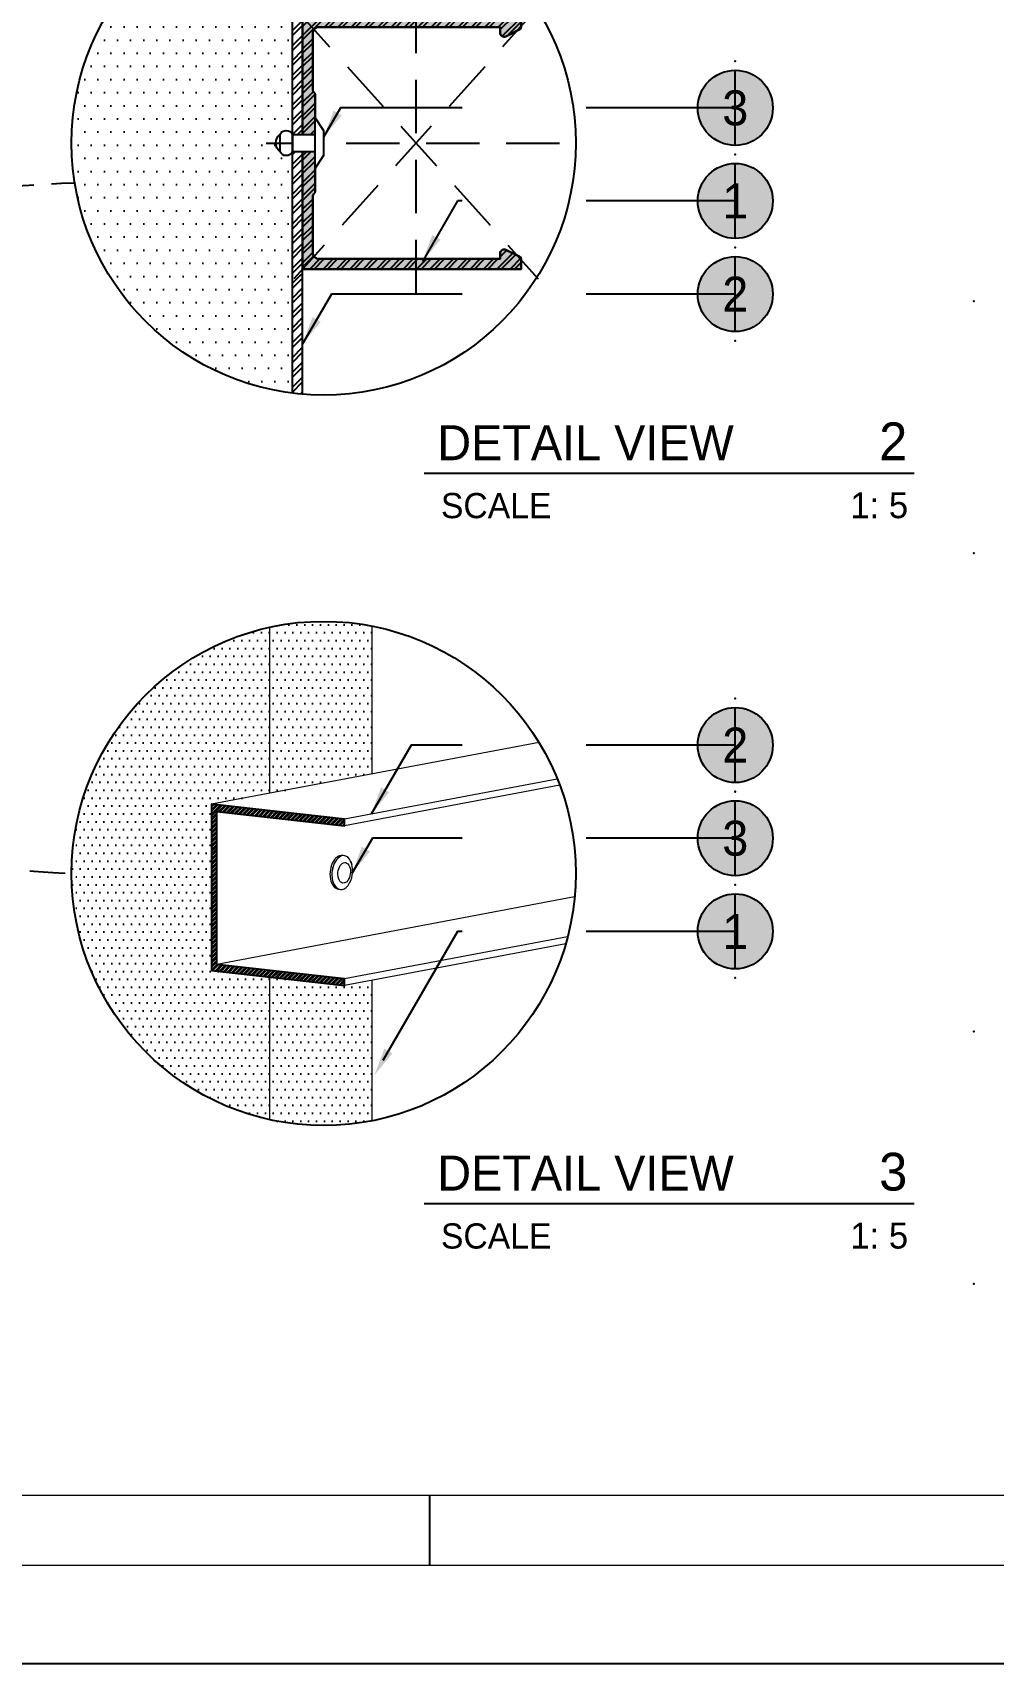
# Model space of a CAD drawing. Header units: millimetres. Extents: x -244126 to 368105, y -173968 to 259060.
# Drawn here: x -201727 to -201384, y 235384 to 235966 of the extents above; entities that cross this region are included whole.
import ezdxf
from ezdxf.enums import TextEntityAlignment as Align

# ---------------------------------------------------------------- set-up
doc = ezdxf.new("R2010")
doc.units = ezdxf.units.MM
doc.header["$MEASUREMENT"] = 0
for name, pattern in [('005_GG_TA_LINE', [13.75, 5, -1.25, 1.25, -1.25, 5]), ('BORDER2', [22.225, 6.35, -3.175, 6.35, -3.175, 0, -3.175]), ('HIDDEN', [9.525, 6.35, -3.175]), ('TA_GL_000.00010', [0.000275, 0.0001, -2.5e-05, 2.5e-05, -2.5e-05, 0.0001]), ('TA_HL_003.00000', [19.5, 10.65, -8.85])]:
    doc.linetypes.add(name, pattern=pattern)
for name, color, linetype in [('000 - H A T C H', 8, 'Continuous'), ('000 - H I D D E N', 7, 'Continuous'), ('000 - SYMBOL CON', 1, 'Continuous'), ('000 - T E X T', 4, 'Continuous'), ('000 - TITLEBLOCK', 4, 'Continuous'), ('000 - WIPEOUT', 250, 'Continuous'), ('001 - ASCESSORIES', 1, 'Continuous'), ('A04_TUBE SERIES', 7, 'Continuous')]:
    doc.layers.add(name, color=color, linetype=linetype)
doc.styles.add('BROWALLIA', font='BrowalliaUPC.ttf')
doc.styles.add('Cetury Gothic', font='GOTHIC.TTF')
doc.styles.add('TA', font='Cordia New.ttf', dxfattribs={"height": 4.5})
pattern_1 = [(0, (-24972.2676, -76271.4406), (0.9375, 1.875), [0, -1.875])]

# ---------------------------------------------------------------- blocks, each defined once
blk = doc.blocks.new('A$Cfd196da9')
at = {"color": 0, "linetype": 'ByBlock', "const_width": 0.1}
blk.add_lwpolyline([(-143.5, -98), (96.5, -98), (96.5, 99), (-143.5, 99)], close=True, dxfattribs=at)
blk = doc.blocks.new('*U1674')
at = {"layer": '000 - T E X T', "color": 3}
blk.add_line((681.14, 35), (681.14, 60), dxfattribs=at)
at = {"layer": '000 - T E X T', "color": 3, "const_width": 0.5}
blk.add_lwpolyline([(25, 60), (1225, 60)], dxfattribs=at)
at = {"layer": '000 - TITLEBLOCK', "color": 250}
blk.add_lwpolyline([(0, 0), (1485, 0), (1485, 1050), (0, 1050)], close=True, dxfattribs=at)
at = {"layer": '000 - T E X T', "color": 3, "xscale": 5, "yscale": 5, "zscale": 5}
blk.add_blockref('A$Cfd196da9', (742.5, 525), dxfattribs=at)
at = {"color": 4, "style": 'TA'}
blk.add_attdef('PAPER_SIZE', text='', height=6.25, dxfattribs=at).set_placement((1421.5, 24.94), align=Align.MIDDLE_RIGHT)
blk.add_attdef('SCALE_SIZE', text='', height=6.25, dxfattribs=at).set_placement((1433.78, 25.07), align=Align.MIDDLE_LEFT)
at = {"layer": '000 - T E X T', "color": 250, "style": 'TA'}
for tag, height, p in [('SUPERLINK', 5, (43.16, 1039.41)), ('NAMEFILE', 5, (43.16, 1029.41)), ('SC', 100, (8.41, 938.03))]:
    blk.add_attdef(tag, text='', height=height, dxfattribs=at).set_placement(p, align=Align.MIDDLE_LEFT)
at = {"layer": '000 - T E X T', "color": 4, "style": 'TA'}
for tag, height, p in [('NAME_JOB_1', 5, (1309.16, 845.63)), ('NAME_JOB_2', 5, (1309.16, 834.72)), ('NAME_PROJECT_1', 7.5, (1234.52, 797.42)), ('NAME_PROJECT_2', 7.5, (1234.52, 778.92)), ('NAME_PROJECT_3', 7.5, (1234.52, 760.42)), ('CODE_VALUE_1', 4.75, (1302.87, 722.8)), ('CODE_VALUE_2', 4.75, (1302.87, 707.8)), ('PART_NAME_VALUE_1', 4.75, (1302.87, 689.69)), ('PART_NAME_VALUE_2', 4.75, (1302.87, 674.69)), ('PART_NAME_VALUE_3', 4.75, (1302.87, 659.69)), ('MATTERIAL_VALUE_1', 9, (1304.89, 642.26)), ('SPEC_VALUE', 9, (1304.89, 621.71)), ('THICKNESS_VALUE', 9, (1304.89, 601.32)), ('COATING_VALUE_1', 9, (1304.89, 581.25)), ('COATING_VALUE_2', 9, (1304.89, 561.18)), ('NAME_TITLE_1', 6, (1236.27, 194.04)), ('NAME_TITLE_2', 6, (1236.27, 177.39)), ('NAME_TITLE_3', 6, (1236.27, 160.74)), ('DRAWING_NO1', 6, (1236.53, 82.29)), ('DRAWING_NO2', 6, (1236.53, 62.29))]:
    blk.add_attdef(tag, text='', height=height, dxfattribs=at).set_placement(p, align=Align.MIDDLE_LEFT)
for tag, p in [('NAME_DAFT', (1383.53, 340.54)), ('NAME_CHECKED', (1383.53, 306.49)), ('NAME_DESIGNER', (1383.53, 273.03)), ('NAME_DESIGN_MGR', (1383.53, 237.79))]:
    blk.add_attdef(tag, text='', height=9, dxfattribs=at).set_placement(p, align=Align.MIDDLE_CENTER)
for tag, p, height in [('REV', (1383.82, 125.62), 9.38), ('NAME_REMARK', (138.21, 43.26), 10)]:
    blk.add_attdef(tag, p, '', height=height, dxfattribs=at)
at = {"layer": '000 - T E X T', "color": 4, "style": 'Cetury Gothic'}
for tag, p in [('SHEET_NO.', (1403.95, 84.99)), ('TOTAL_SHEET_NO.', (1402.41, 44.1))]:
    blk.add_attdef(tag, text='', height=9, dxfattribs=at).set_placement(p, align=Align.CENTER)
blk = doc.blocks.new('*U982')
at = {"layer": '000 - H A T C H', "linetype": '005_GG_TA_LINE'}
h = blk.add_hatch(color=250, dxfattribs=at)
h.dxf.hatch_style = 1
h.paths.add_polyline_path([(-13.5, -15), (12.5, -15), (12.5, -13.78, 0.284155), (12.33, -13.51), (10.69, -12.69, 0.535185), (10, -13.15), (10, -13.8), (-11.5, -13.8, -0.414214), (-12.3, -13), (-12.3, -6.3, -0.267949), (-12.15, -6.04, 0.267949), (-12, -5.78), (-12, 5), (-12, 5.78, 0.267949), (-12.15, 6.04, -0.267949), (-12.3, 6.3), (-12.3, 13, -0.414214), (-11.5, 13.8), (10, 13.8), (10, 13.15, 0.580134), (10.75, 12.72), (12.33, 13.51, 0.284155), (12.5, 13.78), (12.5, 15), (-13.5, 15)])
at = {"layer": '000 - H I D D E N'}
h = blk.add_hatch(dxfattribs=at)
h.set_pattern_fill('ANSI32', color=8, scale=3)
h.paths.add_polyline_path([(-13.5, -15), (12.5, -15), (12.5, -13.78, 0.284155), (12.33, -13.51), (10.69, -12.69, 0.535185), (10, -13.15), (10, -13.8), (-11.5, -13.8, -0.414214), (-12.3, -13), (-12.3, -6.3, -0.267949), (-12.15, -6.04, 0.267949), (-12, -5.78), (-12, 5), (-12, 5.78, 0.267949), (-12.15, 6.04, -0.267949), (-12.3, 6.3), (-12.3, 13, -0.414214), (-11.5, 13.8), (10, 13.8), (10, 13.15, 0.535185), (10.69, 12.69), (12.33, 13.51, 0.284155), (12.5, 13.78), (12.5, 15), (-13.5, 15)])
at = {"color": 3}
blk.add_lwpolyline([(-13.5, -15), (12.5, -15), (12.5, -13.78, 0.284155), (12.33, -13.51), (10.69, -12.69, 0.535185), (10, -13.15), (10, -13.8), (-11.5, -13.8, -0.414214), (-12.3, -13), (-12.3, -6.3, -0.267949), (-12.15, -6.04, 0.267949), (-12, -5.78), (-12, 5), (-12, 5.78, 0.267949), (-12.15, 6.04, -0.267949), (-12.3, 6.3), (-12.3, 13, -0.414214), (-11.5, 13.8), (10, 13.8), (10, 13.15, 0.580134), (10.75, 12.72), (12.33, 13.51, 0.284155), (12.5, 13.78), (12.5, 15), (-13.5, 15), (-13.5, -15)], format="xyb", close=True, dxfattribs=at)
blk.add_point((0, 0))
at = {"layer": '000 - H I D D E N', "color": 8, "linetype": 'HIDDEN'}
for p, q in [((0, -17.86), (0, 17.86)), ((14.55, 16.17), (-14.55, -16.17)), ((-14.55, 16.17), (14.55, -16.17)), ((-17.86, 0), (17.86, 0))]:
    blk.add_line(p, q, dxfattribs=at)
at = {"layer": '001 - ASCESSORIES', "color": 0}
blk.add_lwpolyline([(-12, 5), (-12, -5.78, -0.267949), (-12.15, -6.04, 0.267949), (-12.3, -6.3), (-12.3, -13, 0.414214), (-11.5, -13.8), (10, -13.8), (10, -13.15, -0.535185), (10.69, -12.69), (12.33, -13.51, -0.284155), (12.5, -13.78), (12.5, -15), (-13.5, -15), (-13.5, 15), (12.5, 15), (12.5, 13.78, -0.284155), (12.33, 13.51), (10.69, 12.69, -0.535185), (10, 13.15), (10, 13.8), (-11.5, 13.8, 0.414214), (-12.3, 13), (-12.3, 6.3, 0.267949), (-12.15, 6.04, -0.267949), (-12, 5.78), (-12, 0.3)], format="xyb", dxfattribs=at)
at = {"layer": '001 - ASCESSORIES', "color": 0, "linetype": '005_GG_TA_LINE'}
blk.add_lwpolyline([(-13.5, -15), (12.5, -15), (12.5, -13.78, 0.284155), (12.33, -13.51), (10.69, -12.69, 0.535185), (10, -13.15), (10, -13.8), (-11.5, -13.8, -0.414214), (-12.3, -13), (-12.3, -6.3, -0.267949), (-12.15, -6.04, 0.267949), (-12, -5.78), (-12, 5), (-12, 5.78, 0.267949), (-12.15, 6.04, -0.267949), (-12.3, 6.3), (-12.3, 13, -0.414214), (-11.5, 13.8), (10, 13.8), (10, 13.15, 0.535185), (10.69, 12.69), (12.33, 13.51, 0.284155), (12.5, 13.78), (12.5, 15), (-13.5, 15), (-13.5, -15)], format="xyb", close=True, dxfattribs=at)
blk = doc.blocks.new('*U983')
at = {"color": 0}
blk.add_wipeout([(-0.001, -0.0015), (-0.001, 0.0015), (0, 0.003), (0, -0.003)], dxfattribs=at).dxf.layer = '000 - WIPEOUT'
blk.add_wipeout([(0.0027, 0.001), (0.0027, -0.001), (0, -0.001), (0, 0.001)]).dxf.layer = '000 - WIPEOUT'
at = {"layer": '001 - ASCESSORIES', "color": 0}
for p, q in [((0.0027, 0.001), (0, 0.001)), ((0.0027, -0.001), (0, -0.001))]:
    blk.add_line(p, q, dxfattribs=at)
blk.add_lwpolyline([(-0.001, -0.0015), (-0.001, 0.0015), (0, 0.003), (0, -0.003)], close=True, dxfattribs=at)
blk.add_lwpolyline([(0.0042, -0.001), (0.0042, 0.001, -0.5), (0.0042, -0.001, -0.666667), (0.0027, -0.001), (0.0027, 0.001, -0.666667), (0.0042, 0.001)], format="xyb", dxfattribs=at)
blk = doc.blocks.new('000 - FAMELINE_BUBBLE_TYP.DETAIL_AL.TUBE+VS-26_CUT_VIEW_TYPE_2')
at = {"layer": '000 - H A T C H'}
h = blk.add_hatch(dxfattribs=at)
h.set_pattern_fill('DOTS', color=8, scale=25)
h.set_pattern_definition([(0, (4160.7954, -37350.1946), (0.78125, 1.5625), [0, -1.5625])])
h.paths.add_polyline_path([(-3.7, 29.77, 0.378444), (-30, 0, 0.378444), (-3.7, -29.77), (-3.7, -1, -0.666667), (-5.2, -1, -0.5), (-5.2, 1, -0.666667), (-3.7, 1)])
h = blk.add_hatch(dxfattribs=at)
h.set_pattern_fill('ANSI32', color=8, scale=3.333333)
h.set_pattern_definition([(45, (1385.7872, -12431.4269), (-0.88388348, 0.88388348), []), (45, (1386.3765, -12431.4269), (-0.88388348, 0.88388348), [])])
edge = h.paths.add_edge_path()
edge.add_arc((0, 0), 30, 262.9155, 265.2198)
edge.add_line((-2.5, -29.9), (-2.5, 29.9))
edge.add_arc((0, 0), 30, 94.7802, 97.0845)
edge.add_line((-3.7, 29.77), (-3.7, -29.77))
at = {"layer": '000 - SYMBOL CON', "color": 2, "linetype": 'ByBlock'}
blk.add_circle((0, 0), 30, dxfattribs=at)
at = {"layer": 'A04_TUBE SERIES', "color": 3}
for points in [[(-3.7, -29.77), (-3.7, 29.77)], [(-2.5, -29.9), (-2.5, 29.9)]]:
    blk.add_lwpolyline(points, dxfattribs=at)
blk.add_blockref('*U982', (11, 0), dxfattribs=at)
at = {"layer": '001 - ASCESSORIES', "xscale": 1000, "yscale": 1000, "zscale": 1000, "rotation": 180}
blk.add_blockref('*U983', (-1, 0), dxfattribs=at)
blk = doc.blocks.new('000 - FAMELINE_BUBBLE_TYP.DETAIL_AL.TUBE+VS-26_ISO_VIEW_TYPE_1')
at = {"layer": '000 - H A T C H'}
h = blk.add_hatch(dxfattribs=at)
h.set_pattern_fill('DOTS', color=8, scale=30)
h.set_pattern_definition(pattern_1)
edge = h.paths.add_edge_path()
edge.add_line((-12.84, -24.66), (-26.68, -23.1))
edge.add_line((-26.68, -23.1), (-26.68, 16.47))
edge.add_line((-26.68, 16.47), (-12.84, 19.08))
edge.add_line((-12.84, 19.08), (-12.84, 58.61))
edge.add_arc((0, 0), 60, 102.3541, 180)
edge.add_arc((0, 0), 60, 180, 257.6459)
edge.add_line((-12.84, -58.61), (-12.84, -24.66))
h = blk.add_hatch(dxfattribs=at)
h.set_pattern_fill('DOTS', color=1, scale=30)
h.set_pattern_definition(pattern_1)
edge = h.paths.add_edge_path()
edge.add_arc((0, 0), 60, 78.8676, 102.3541)
edge.add_line((-12.84, 58.61), (-12.84, 19.08))
edge.add_line((-12.84, 19.08), (11.58, 23.69))
edge.add_line((11.58, 23.69), (11.58, 58.87))
h = blk.add_hatch(dxfattribs=at)
h.set_pattern_fill('ANSI32', color=8, scale=2)
h.set_pattern_definition([(45, (-24972.2676, -76271.4406), (-0.530330086, 0.530330086), []), (45, (-24971.914, -76271.4406), (-0.530330086, 0.530330086), [])])
h.paths.add_polyline_path([(5, 12.92), (-26.68, 16.47), (-26.68, -23.1), (5, -26.65), (5, -25.07), (-25.41, -21.66), (-25.41, 14.75), (5, 11.34)])
h = blk.add_hatch(dxfattribs=at)
h.set_pattern_fill('DOTS', color=1, scale=30)
h.set_pattern_definition(pattern_1)
edge = h.paths.add_edge_path()
edge.add_line((11.58, -25.41), (5, -26.65))
edge.add_line((5, -26.65), (-12.84, -24.66))
edge.add_line((-12.84, -24.66), (-12.84, -58.61))
edge.add_arc((0, 0), 60, 257.6459, 281.1324)
edge.add_line((11.58, -58.87), (11.58, -25.41))
at = {"color": 0, "linetype": 'Continuous', "lineweight": 0, "extrusion": (6.66134e-16, 0.989374, 0.145396)}
for p, q in [((-12.84, 19.08), (-12.84, 58.61)), ((11.58, 23.69), (11.58, 58.87)), ((51.27, 31.17), (-26.68, 16.47)), ((55.63, 22.47), (5, 12.92)), ((56.21, 20.99), (5, 11.34)), ((-26.68, 16.47), (-26.68, -23.1)), ((5, 12.92), (-26.68, 16.47)), ((-25.41, 14.75), (5, 11.34)), ((-25.41, -21.66), (-25.41, 14.75)), ((5, 11.34), (5, 12.92)), ((3.52, -3.77), (3.98, -3.82)), ((59.74, -5.6), (-25.41, -21.66)), ((58.08, -15.06), (5, -25.07)), ((57.62, -16.73), (5, -26.65)), ((-26.68, -23.1), (5, -26.65)), ((5, -25.07), (-25.41, -21.66)), ((-12.84, -58.61), (-12.84, -24.66)), ((5, -26.65), (5, -25.07)), ((11.58, -58.87), (11.58, -25.41))]:
    blk.add_line(p, q, dxfattribs=at)
at = {"color": 3}
blk.add_lwpolyline([(5, 12.92), (-26.68, 16.47), (-26.68, -23.1), (5, -26.65), (5, -25.07), (-25.41, -21.66), (-25.41, 14.75), (5, 11.34)], close=True, dxfattribs=at)
at = {"color": 0, "linetype": 'Continuous', "lineweight": 0}
for centre, major_axis, start_param, end_param in [((3.97, 0.25), (-0.45, -4.02), -3.327534, 0), ((4.43, 0.2), (-0.45, -4.02), -3.898117, 0.18347), ((4.43, 0.2), (-0.45, -4.02), -2.229822, 0.18347), ((4.43, 0.2), (0.45, 4.02), -2.16611, -0.756524), ((4.43, 0.2), (0.45, 4.02), -1.038524, -0.756524), ((4.43, 0.2), (-0.45, -4.02), 0.18347, 0.975482), ((4.43, 0.2), (-0.45, -4.02), 0.18347, 0.975482)]:
    blk.add_ellipse(centre, major_axis=major_axis, ratio=0.604058, start_param=start_param, end_param=end_param, dxfattribs=at)
at = {"color": 0, "linetype": 'Continuous', "lineweight": 0, "extrusion": (-3.0076e-17, 1.98877e-16, -1)}
blk.add_ellipse((4.88, 0.15), major_axis=(-0.27, -2.44), ratio=0.604058, start_param=-0.18347, end_param=5.885444, dxfattribs=at)
at = {"color": 0, "linetype": 'Continuous', "lineweight": 0, "extrusion": (3.21605e-16, 1.59458e-16, -1)}
blk.add_ellipse((4.88, 0.15), major_axis=(-0.27, -2.44), ratio=0.604058, start_param=-0.397742, end_param=-0.18347, dxfattribs=at)
at = {"layer": '000 - SYMBOL CON', "color": 2, "linetype": 'ByBlock'}
blk.add_circle((0, 0), 60, dxfattribs=at)
blk = doc.blocks.new('000 - ARROW FOR SYMBOL')
at = {"layer": '000 - SYMBOL CON', "color": 0, "linetype": 'HIDDEN'}
blk.add_solid([(1.29, 1.57), (0, 0), (0.71, 1.9)], dxfattribs=at)
blk = doc.blocks.new('*U4325')
h = blk.add_hatch(color=250)
h.dxf.hatch_style = 1
edge = h.paths.add_edge_path()
edge.add_arc((0, 0), 2.68, 0, 360)
for p in [(0, 3.33), (0, -3.33)]:
    blk.add_point(p)
at = {"layer": '000 - SYMBOL CON', "color": 0, "linetype": 'ByBlock'}
for points in [[(0, 0), (-28.85, 0), (-30.9, -3.54)], [(-28.85, 0), (-28.85, 0), (-30.9, -3.54)]]:
    blk.add_lwpolyline(points, dxfattribs=at)
at = {"layer": '000 - SYMBOL CON', "color": 2}
blk.add_circle((0, 0), 2.68, dxfattribs=at)
at = {"layer": 'Defpoints', "color": 250}
blk.add_line((0, -2.68), (0, 2.68), dxfattribs=at)
at = {"layer": '000 - SYMBOL CON', "color": 0}
blk.add_blockref('000 - ARROW FOR SYMBOL', (-30.9, -3.54), dxfattribs=at)
blk.add_blockref('000 - ARROW FOR SYMBOL', (-30.9, -3.54), dxfattribs=at)
at = {"layer": '000 - T E X T', "style": 'BROWALLIA'}
blk.add_attdef('NO.CODE', text='', height=2.5, dxfattribs=at).set_placement((0, 0), align=Align.MIDDLE_CENTER)
blk = doc.blocks.new('*U4327')
h = blk.add_hatch(color=250)
h.dxf.hatch_style = 1
edge = h.paths.add_edge_path()
edge.add_arc((0, 0), 2.68, 0, 360)
for p in [(0, 3.33), (0, -3.33)]:
    blk.add_point(p)
at = {"layer": '000 - SYMBOL CON', "color": 0, "linetype": 'ByBlock'}
for points in [[(0, 0), (-28.19, 0), (-29.4, -2.1)], [(-28.19, 0), (-28.19, 0), (-29.4, -2.1)]]:
    blk.add_lwpolyline(points, dxfattribs=at)
at = {"layer": '000 - SYMBOL CON', "color": 2}
blk.add_circle((0, 0), 2.68, dxfattribs=at)
at = {"layer": 'Defpoints', "color": 250}
blk.add_line((0, -2.68), (0, 2.68), dxfattribs=at)
at = {"layer": '000 - SYMBOL CON', "color": 0}
blk.add_blockref('000 - ARROW FOR SYMBOL', (-29.4, -2.1), dxfattribs=at)
blk.add_blockref('000 - ARROW FOR SYMBOL', (-29.4, -2.1), dxfattribs=at)
at = {"layer": '000 - T E X T', "style": 'BROWALLIA'}
blk.add_attdef('NO.CODE', text='', height=2.5, dxfattribs=at).set_placement((0, 0), align=Align.MIDDLE_CENTER)
blk = doc.blocks.new('*U4326')
h = blk.add_hatch(color=250)
h.dxf.hatch_style = 1
edge = h.paths.add_edge_path()
edge.add_arc((0, 0), 2.68, 0, 360)
for p in [(0, 3.33), (0, -3.33)]:
    blk.add_point(p)
at = {"layer": '000 - SYMBOL CON', "color": 0, "linetype": 'ByBlock'}
for points in [[(0, 0), (-19.84, 0), (-22.35, -4.33)], [(-19.84, 0), (-19.84, 0), (-22.35, -4.33)]]:
    blk.add_lwpolyline(points, dxfattribs=at)
at = {"layer": '000 - SYMBOL CON', "color": 2}
blk.add_circle((0, 0), 2.68, dxfattribs=at)
at = {"layer": 'Defpoints', "color": 250}
blk.add_line((0, -2.68), (0, 2.68), dxfattribs=at)
at = {"layer": '000 - SYMBOL CON', "color": 0}
blk.add_blockref('000 - ARROW FOR SYMBOL', (-22.35, -4.33), dxfattribs=at)
blk.add_blockref('000 - ARROW FOR SYMBOL', (-22.35, -4.33), dxfattribs=at)
at = {"layer": '000 - T E X T', "style": 'BROWALLIA'}
blk.add_attdef('NO.CODE', text='', height=2.5, dxfattribs=at).set_placement((0, 0), align=Align.MIDDLE_CENTER)
blk = doc.blocks.new('*U4329')
h = blk.add_hatch(color=250)
h.dxf.hatch_style = 1
edge = h.paths.add_edge_path()
edge.add_arc((0, 0), 2.68, 0, 360)
for p in [(0, 3.33), (0, -3.33)]:
    blk.add_point(p)
at = {"layer": '000 - SYMBOL CON', "color": 0, "linetype": 'ByBlock'}
for points in [[(0, 0), (-23.16, 0), (-26.01, -4.93)], [(-23.16, 0), (-23.16, 0), (-26.01, -4.93)]]:
    blk.add_lwpolyline(points, dxfattribs=at)
at = {"layer": '000 - SYMBOL CON', "color": 2}
blk.add_circle((0, 0), 2.68, dxfattribs=at)
at = {"layer": 'Defpoints', "color": 250}
blk.add_line((0, -2.68), (0, 2.68), dxfattribs=at)
at = {"layer": '000 - SYMBOL CON', "color": 0}
blk.add_blockref('000 - ARROW FOR SYMBOL', (-26.01, -4.93), dxfattribs=at)
blk.add_blockref('000 - ARROW FOR SYMBOL', (-26.01, -4.93), dxfattribs=at)
at = {"layer": '000 - T E X T', "style": 'BROWALLIA'}
blk.add_attdef('NO.CODE', text='', height=2.5, dxfattribs=at).set_placement((0, 0), align=Align.MIDDLE_CENTER)
blk = doc.blocks.new('*U4328')
h = blk.add_hatch(color=250)
h.dxf.hatch_style = 1
edge = h.paths.add_edge_path()
edge.add_arc((0, 0), 2.68, 0, 360)
for p in [(0, 3.33), (0, -3.33)]:
    blk.add_point(p)
at = {"layer": '000 - SYMBOL CON', "color": 0, "linetype": 'ByBlock'}
for points in [[(0, 0), (-25.92, 0), (-27.38, -2.51)], [(-25.92, 0), (-25.92, 0), (-27.38, -2.51)]]:
    blk.add_lwpolyline(points, dxfattribs=at)
at = {"layer": '000 - SYMBOL CON', "color": 2}
blk.add_circle((0, 0), 2.68, dxfattribs=at)
at = {"layer": 'Defpoints', "color": 250}
blk.add_line((0, -2.68), (0, 2.68), dxfattribs=at)
at = {"layer": '000 - SYMBOL CON', "color": 0}
blk.add_blockref('000 - ARROW FOR SYMBOL', (-27.38, -2.51), dxfattribs=at)
blk.add_blockref('000 - ARROW FOR SYMBOL', (-27.38, -2.51), dxfattribs=at)
at = {"layer": '000 - T E X T', "style": 'BROWALLIA'}
blk.add_attdef('NO.CODE', text='', height=2.5, dxfattribs=at).set_placement((0, 0), align=Align.MIDDLE_CENTER)
blk = doc.blocks.new('*U4330')
h = blk.add_hatch(color=250)
h.dxf.hatch_style = 1
edge = h.paths.add_edge_path()
edge.add_arc((0, 0), 2.68, 0, 360)
for p in [(0, 3.33), (0, -3.33)]:
    blk.add_point(p)
at = {"layer": '000 - SYMBOL CON', "color": 0, "linetype": 'ByBlock'}
for points in [[(0, 0), (-19.84, 0), (-25.78, -10.28)], [(-19.84, 0), (-19.84, 0), (-25.78, -10.28)]]:
    blk.add_lwpolyline(points, dxfattribs=at)
at = {"layer": '000 - SYMBOL CON', "color": 2}
blk.add_circle((0, 0), 2.68, dxfattribs=at)
at = {"layer": 'Defpoints', "color": 250}
blk.add_line((0, -2.68), (0, 2.68), dxfattribs=at)
at = {"layer": '000 - SYMBOL CON', "color": 0}
blk.add_blockref('000 - ARROW FOR SYMBOL', (-25.78, -10.28), dxfattribs=at)
blk.add_blockref('000 - ARROW FOR SYMBOL', (-25.78, -10.28), dxfattribs=at)
at = {"layer": '000 - T E X T', "style": 'BROWALLIA'}
blk.add_attdef('NO.CODE', text='', height=2.5, dxfattribs=at).set_placement((0, 0), align=Align.MIDDLE_CENTER)
blk = doc.blocks.new('*U2947')
at = {"color": 4}
blk.add_line((-4.26, 5.7), (-39.26, 5.7), dxfattribs=at)
at = {"linetype": 'TA_GL_000.00010'}
blk.add_point((0, 18), dxfattribs=at)
blk.add_point((0, 0))
at = {"color": 4, "linetype": 'BORDER2', "style": 'Cetury Gothic'}
blk.add_text('SCALE', height=1.8, dxfattribs=at).set_placement((-38.07, 2.51))
at = {"color": 0, "style": 'TA'}
for tag, p in [('HEADING2', (-38.33, 10.65)), ('HEADING', (-38.33, 6.65))]:
    blk.add_attdef(tag, p, '', height=2.5, dxfattribs=at)
for tag, height, p in [('LO', 2.7, (-4.76, 6.65)), ('SC', 1.85, (-4.7, 2.51))]:
    blk.add_attdef(tag, text='', height=height, dxfattribs=at).set_placement(p, align=Align.RIGHT)

msp = doc.modelspace()

# ---------------------------------------------------------------- linework, layer by layer
at = {"layer": '000 - SYMBOL CON', "color": 2, "linetype": 'HIDDEN', "ltscale": 2}
msp.add_spline([(-201836.05886, 235783.87289), (-201744.52932, 235751.27788), (-201785.42047, 235685.63788), (-201712.88515, 235665.93085)], degree=3, dxfattribs=at)

# ---------------------------------------------------------------- block references
at = {"color": 2, "linetype": 'TA_HL_003.00000'}
msp.add_blockref('*U1674', (-202266.05886, 235383.87289), dxfattribs=at)
at = {"layer": '000 - T E X T', "color": 2, "linetype": 'TA_HL_003.00000', "ltscale": 2.5, "xscale": 5, "yscale": 5, "zscale": 5}
for name, p, values in [('*U4329', (-201475.88272, 235711.75572), {'NO.CODE': '2'}), ('*U4328', (-201475.88272, 235678.49957), {'NO.CODE': '3'}), ('*U4330', (-201475.88272, 235645.24343), {'NO.CODE': '1'})]:
    msp.add_blockref(name, p, dxfattribs=at).add_auto_attribs(values)
at = {"layer": '000 - T E X T', "xscale": 5, "yscale": 5, "zscale": 5}
msp.add_blockref('*U2947', (-201390.65149, 235519.43712), dxfattribs=at).add_auto_attribs({'HEADING': 'DETAIL VIEW', 'LO': '3', 'SC': '1: 5'})
at = {"layer": 'A04_TUBE SERIES', "color": 3, "xscale": 1.5, "yscale": 1.5, "zscale": 1.5}
msp.add_blockref('000 - FAMELINE_BUBBLE_TYP.DETAIL_AL.TUBE+VS-26_ISO_VIEW_TYPE_1', (-201622.88515, 235665.93085), dxfattribs=at)

# ---------------------------------------------------------------- next in the draw order: block references
at = {"color": 3, "xscale": 3, "yscale": 3, "zscale": 3}
msp.add_blockref('000 - FAMELINE_BUBBLE_TYP.DETAIL_AL.TUBE+VS-26_CUT_VIEW_TYPE_2', (-201622.88515, 235926.71248), dxfattribs=at)

# ---------------------------------------------------------------- next in the draw order: linework, layer by layer
at = {"layer": '000 - SYMBOL CON', "color": 2, "linetype": 'HIDDEN', "ltscale": 2}
msp.add_spline([(-201836.05886, 235783.87289), (-201769.91445, 235822.06139), (-201769.91445, 235896.95208), (-201711.76133, 235912.53416)], degree=3, dxfattribs=at)

# ---------------------------------------------------------------- next in the draw order: block references
at = {"layer": '000 - T E X T', "color": 2, "linetype": 'TA_HL_003.00000', "ltscale": 2.5, "xscale": 5, "yscale": 5, "zscale": 5}
for name, p, values in [('*U4327', (-201475.88272, 235939.2812), {'NO.CODE': '3'}), ('*U4326', (-201475.88272, 235906.02505), {'NO.CODE': '1'}), ('*U4325', (-201475.88272, 235872.7689), {'NO.CODE': '2'})]:
    msp.add_blockref(name, p, dxfattribs=at).add_auto_attribs(values)
at = {"layer": '000 - T E X T', "xscale": 5, "yscale": 5, "zscale": 5}
msp.add_blockref('*U2947', (-201390.65149, 235780.21874), dxfattribs=at).add_auto_attribs({'HEADING': 'DETAIL VIEW', 'LO': '2', 'SC': '1: 5'})

doc.saveas('drawing.dxf')
